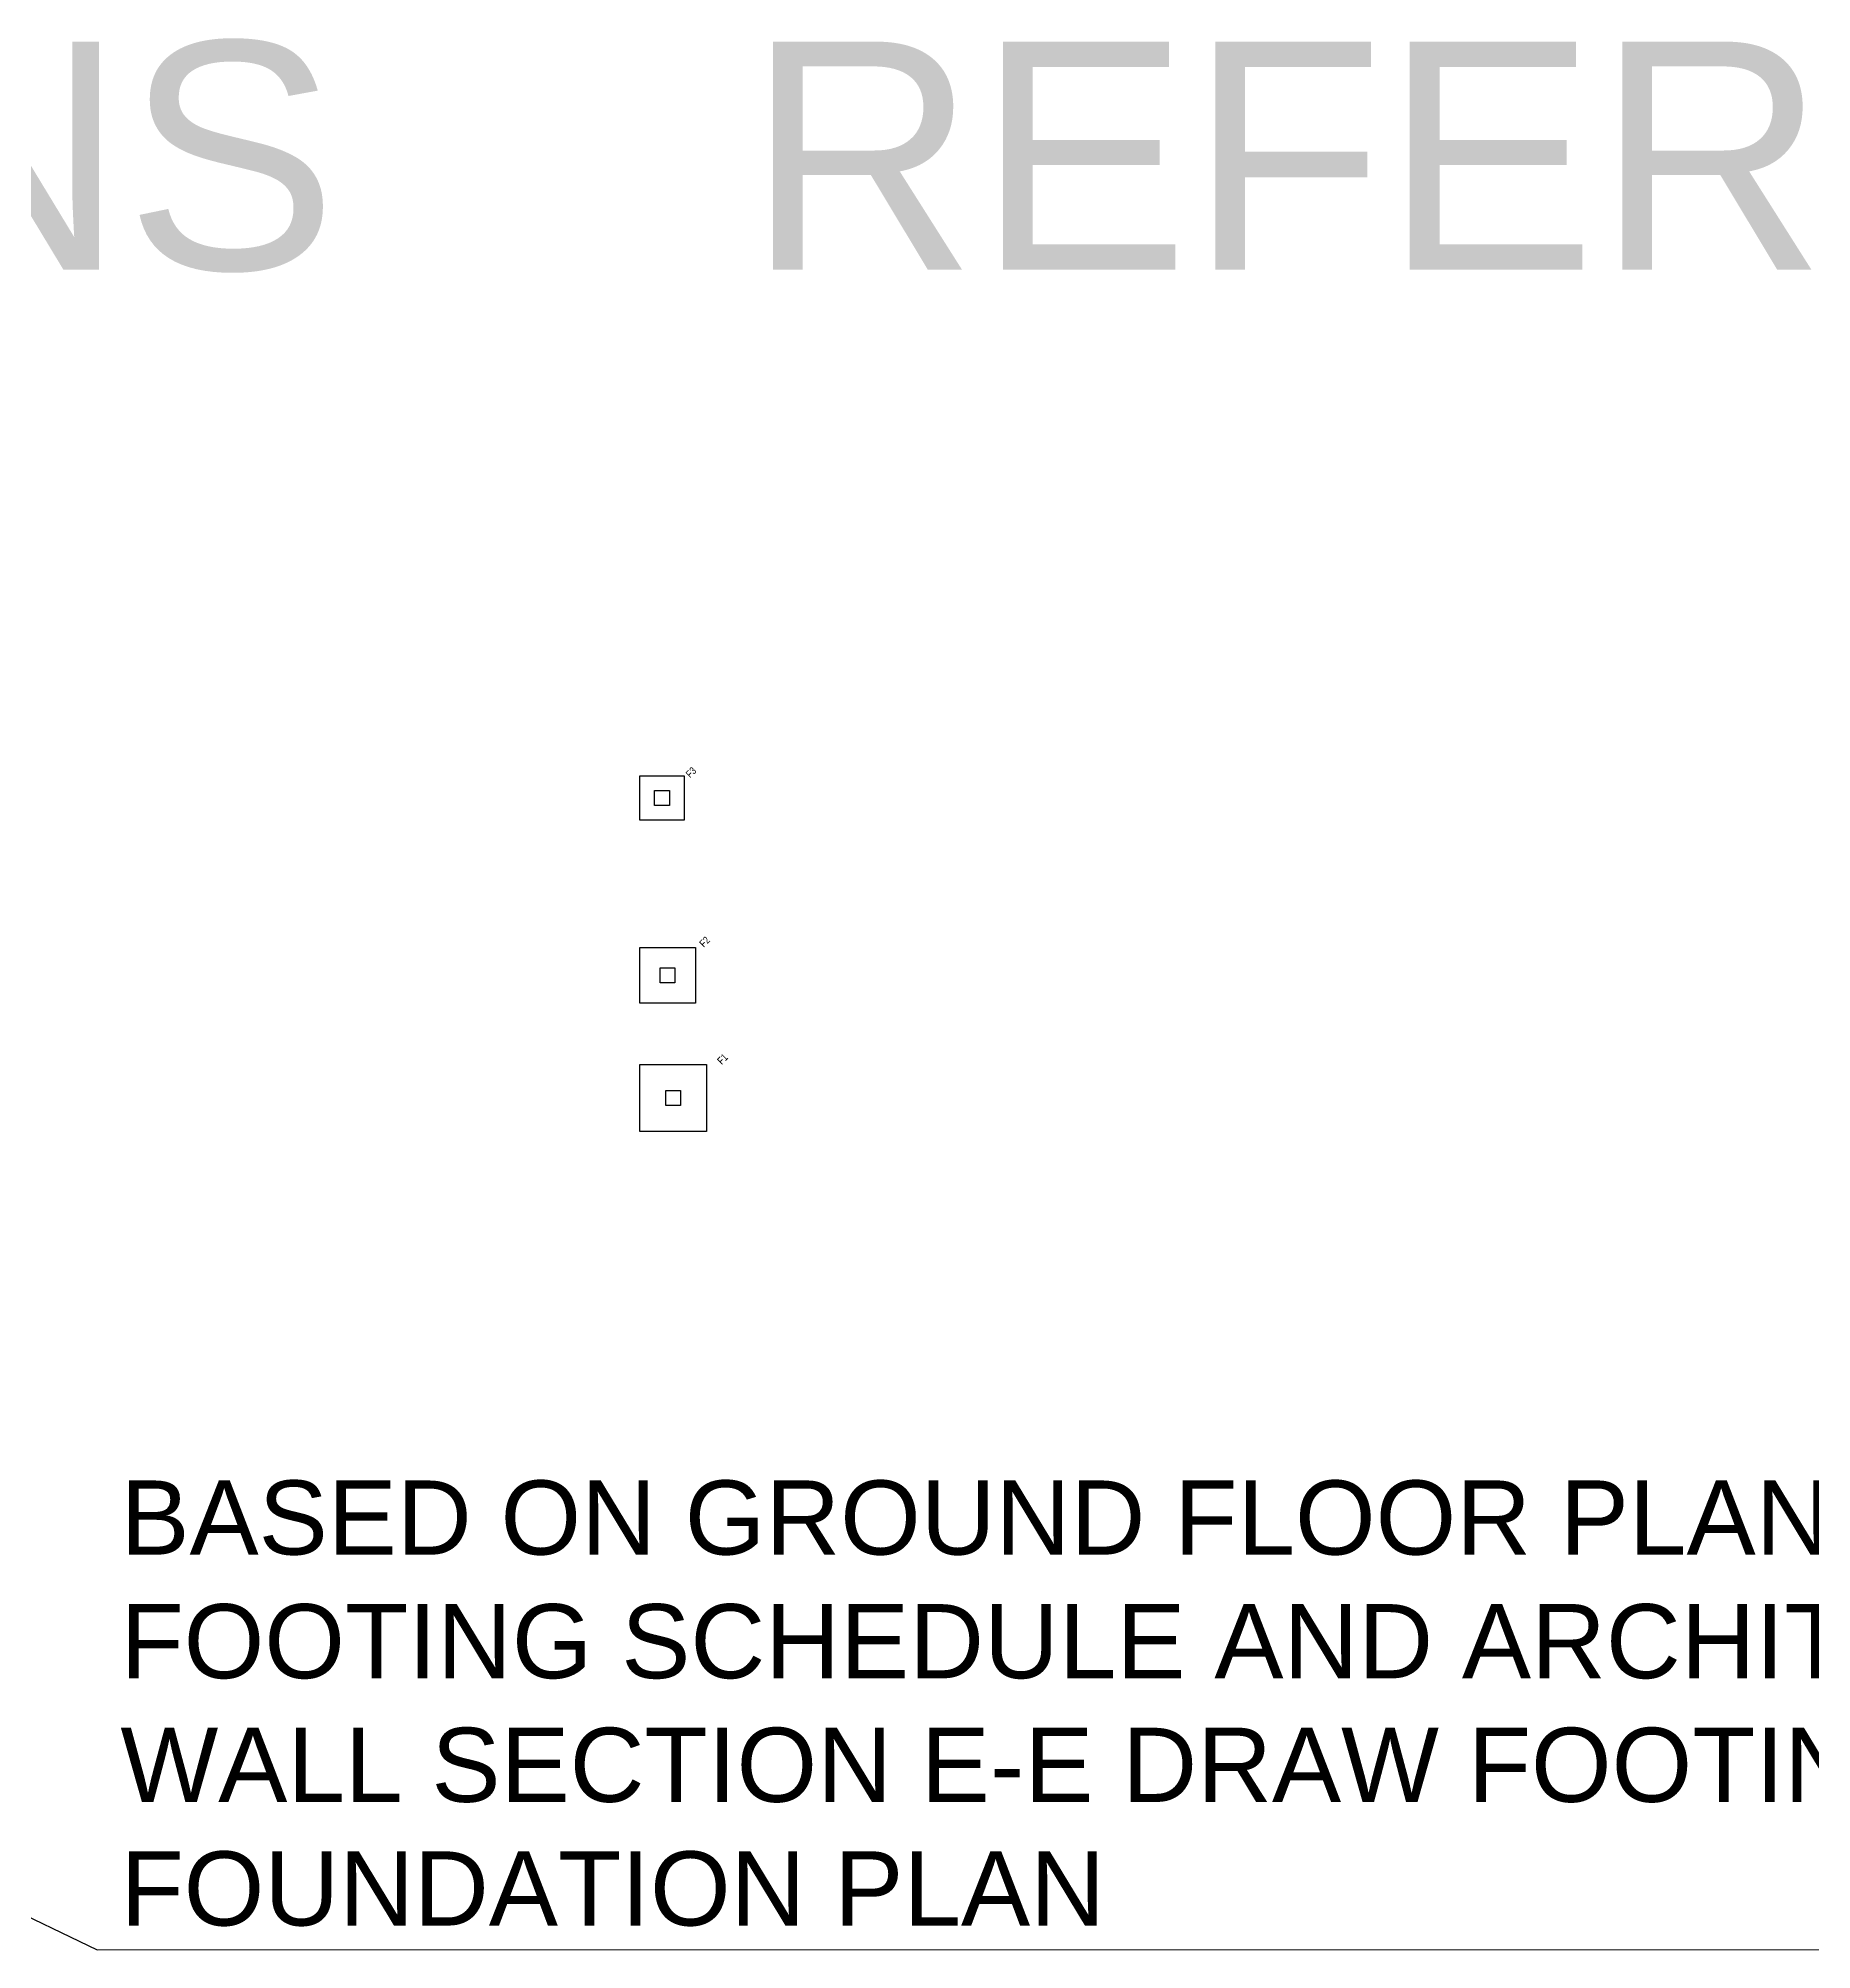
# Model space of a CAD drawing. Header units: millimetres. Extents: x -31954 to 493870, y 99509 to 604061.
# Drawn here: x 177379 to 225193, y 486995 to 538540 of the extents above; entities that cross this region are included whole.
import ezdxf

# ---------------------------------------------------------------- set-up
doc = ezdxf.new("R2010")
doc.units = ezdxf.units.MM
doc.header["$LTSCALE"] = 10
for name, color, linetype, lineweight in [('S-ANNOTATIONS', 1, 'Continuous', 9), ('S-CONC INSTRUCTIONS', 210, 'Continuous', 9), ('S-FOOTING', 2, 'Continuous', 25), ('S-FOUNDATION', 1, 'Continuous', 25)]:
    doc.layers.add(name, color=color, linetype=linetype, lineweight=lineweight)
doc.styles.add('AnnoText', font='arial.ttf', dxfattribs={"width": 0.8, "height": 2})
doc.styles.add('Revit_Arial', font='arial.ttf')
doc.dimstyles.new('DIM', dxfattribs={"dimscale": 1000, "dimtxt": 2, "dimasz": 2, "dimexe": 0.787402, "dimexo": 0.492126, "dimtad": 1, "dimdec": 0, "dimzin": 0, "dimdsep": 46, "dimtxsty": 'Revit_Arial', "dimcen": 0, "dimazin": 0, "dimtfac": 1, "dimtdec": 0, "dimtix": 1, "dimtmove": 0, "dimatfit": 3, "dimfxl": 1, "dimtvp": 1, "dimtfill": 1, "dimtolj": 1, "dimtzin": 0, "dimarcsym": 2})

msp = doc.modelspace()

# ---------------------------------------------------------------- linework, layer by layer
at = {"layer": 'S-CONC INSTRUCTIONS'}
msp.add_line((178970, 486994.8), (238877.4, 486994.8), dxfattribs=at)
at = {"layer": 'S-FOOTING'}
for points in [[(193595.6, 518653.8), (194795.6, 518653.8), (194795.6, 517453.8), (193595.6, 517453.8), (193595.6, 518653.8)], [(193595.6, 518653.8), (194795.6, 518653.8), (194795.6, 517453.8), (193595.6, 517453.8), (193595.6, 518653.8)], [(193595.6, 514023.1), (195095.6, 514023.1), (195095.6, 512523.1), (193595.6, 512523.1), (193595.6, 514023.1)], [(193595.6, 510863.3), (195395.6, 510863.3), (195395.6, 509063.3), (193595.6, 509063.3), (193595.6, 510863.3)]]:
    msp.add_lwpolyline(points, dxfattribs=at)
at = {"layer": 'S-FOUNDATION'}
for points in [[(193995.6, 518253.8), (194395.6, 518253.8), (194395.6, 517853.8), (193995.6, 517853.8), (193995.6, 518253.8)], [(193995.6, 518253.8), (194395.6, 518253.8), (194395.6, 517853.8), (193995.6, 517853.8), (193995.6, 518253.8)], [(194145.6, 513473.1), (194545.6, 513473.1), (194545.6, 513073.1), (194145.6, 513073.1), (194145.6, 513473.1)], [(194295.6, 510163.3), (194695.6, 510163.3), (194695.6, 509763.3), (194295.6, 509763.3), (194295.6, 510163.3)]]:
    msp.add_lwpolyline(points, dxfattribs=at)

# ---------------------------------------------------------------- texts
at = {"layer": 'Defpoints', "style": 'Revit_Arial'}
for s, p in [('STRUCTURAL PLANS', (97180.8, 532301.6)), ('REFERENCE ARCHITECTURAL PLANS', (196479.5, 532301.6))]:
    msp.add_text(s, height=6147.081, dxfattribs=at).set_placement(p)
at = {"layer": 'S-ANNOTATIONS', "char_height": 200, "width": 2156.4, "attachment_point": 1, "rotation": 45, "line_spacing_factor": 0.938532, "style": 'AnnoText'}
for s, insert in [('F3', (194814.9, 518723.6)), ('F3', (194814.9, 518723.6)), ('F2', (195181.4, 514154.5)), ('F1', (195664, 510993.8))]:
    msp.add_mtext(s, dxfattribs=dict(at, insert=insert))
at = {"layer": 'S-CONC INSTRUCTIONS', "insert": (179595, 487619.8), "char_height": 2000, "attachment_point": 7, "style": 'Revit_Arial', "bg_fill": 3, "box_fill_scale": 1.1, "bg_fill_color": 256, "bg_fill_true_color": 13158600, "bg_fill_transparency": 0}
msp.add_mtext('BASED ON GROUND FLOOR PLAN\\PFOOTING SCHEDULE AND ARCHITECTURAL\\PWALL SECTION E-E DRAW FOOTING AND \\PFOUNDATION PLAN', dxfattribs=at)

# ---------------------------------------------------------------- leaders
at = {"layer": 'S-CONC INSTRUCTIONS'}
msp.add_leader([(169521.4, 491535.4), (178970, 486994.8)], dimstyle='DIM', dxfattribs=at)

doc.saveas('drawing.dxf')
